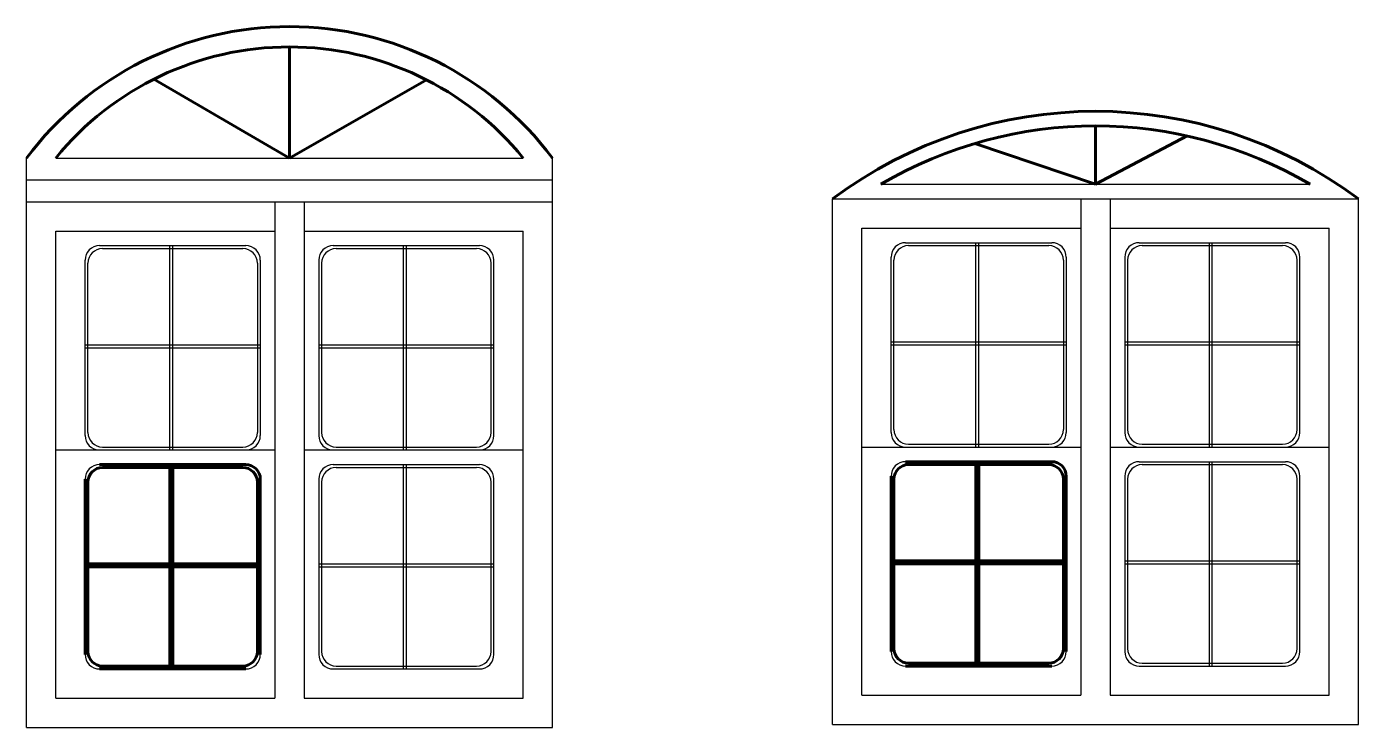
# Model space of a CAD drawing. Header units: inches. Extents: x 122.6 to 213.7, y 94.8 to 142.8.
import ezdxf

# ---------------------------------------------------------------- set-up
doc = ezdxf.new("R2010")
doc.units = ezdxf.units.IN
doc.header["$MEASUREMENT"] = 0

msp = doc.modelspace()

# ---------------------------------------------------------------- linework, layer by layer
at = {"lineweight": 60}
for p, q in [((140.556, 141.43), (140.556, 133.819)), ((140.556, 133.819), (131.257, 139.214)), ((140.556, 133.819), (149.943, 139.169)), ((195.747, 136.018), (195.747, 132.018)), ((195.747, 132.018), (202.026, 135.33)), ((195.747, 132.018), (187.476, 134.814)), ((127.556, 112.819), (137.556, 112.819)), ((127.756, 112.619), (137.356, 112.619)), ((132.356, 98.819), (132.356, 112.819)), ((132.556, 98.819), (132.556, 112.819)), ((182.747, 113.018), (192.747, 113.018)), ((182.947, 112.818), (192.547, 112.818)), ((187.547, 99.018), (187.547, 113.018)), ((187.747, 99.018), (187.747, 113.018)), ((126.556, 99.819), (126.556, 111.819)), ((126.756, 100.019), (126.756, 111.619)), ((138.356, 111.619), (138.356, 100.019)), ((138.556, 111.819), (138.556, 99.819)), ((181.747, 100.018), (181.747, 112.018)), ((181.947, 100.218), (181.947, 111.818)), ((193.547, 111.818), (193.547, 100.218)), ((193.747, 112.018), (193.747, 100.018)), ((126.556, 106.019), (138.556, 106.019)), ((126.556, 105.819), (138.556, 105.819)), ((181.747, 106.218), (193.747, 106.218)), ((181.747, 106.018), (193.747, 106.018)), ((127.556, 98.819), (137.556, 98.819)), ((127.756, 99.019), (137.356, 99.019)), ((182.747, 99.018), (192.747, 99.018)), ((182.947, 99.218), (192.547, 99.218))]:
    msp.add_line(p, q, dxfattribs=at)
for p, q in [((122.556, 94.819), (122.556, 133.819)), ((124.556, 133.819), (156.556, 133.819)), ((158.556, 94.819), (158.556, 133.819)), ((122.556, 132.319), (158.556, 132.319)), ((181.05, 132.018), (210.444, 132.018)), ((122.556, 130.819), (158.556, 130.819)), ((139.556, 130.819), (139.556, 96.819)), ((141.556, 130.819), (141.556, 96.819)), ((177.747, 131.018), (213.747, 131.018)), ((177.747, 95.018), (177.747, 131.018)), ((194.747, 131.018), (194.747, 97.018)), ((196.747, 131.018), (196.747, 97.018)), ((213.747, 95.018), (213.747, 131.018)), ((124.556, 128.819), (139.556, 128.819)), ((124.556, 96.819), (124.556, 128.819)), ((141.556, 128.819), (156.556, 128.819)), ((156.556, 96.819), (156.556, 128.819)), ((179.747, 129.018), (194.747, 129.018)), ((179.747, 97.018), (179.747, 129.018)), ((196.747, 129.018), (211.747, 129.018)), ((211.747, 97.018), (211.747, 129.018)), ((127.556, 127.819), (137.556, 127.819)), ((132.356, 113.819), (132.356, 127.819)), ((132.556, 113.819), (132.556, 127.819)), ((143.556, 127.819), (153.556, 127.819)), ((148.356, 113.819), (148.356, 127.819)), ((148.556, 113.819), (148.556, 127.819)), ((182.747, 128.018), (192.747, 128.018)), ((182.947, 127.818), (192.547, 127.818)), ((187.547, 114.018), (187.547, 128.018)), ((187.747, 114.018), (187.747, 128.018)), ((198.747, 128.018), (208.747, 128.018)), ((198.947, 127.818), (208.547, 127.818)), ((203.547, 114.018), (203.547, 128.018)), ((203.747, 114.018), (203.747, 128.018)), ((126.556, 114.819), (126.556, 126.819)), ((127.756, 127.619), (137.356, 127.619)), ((138.556, 126.819), (138.556, 114.819)), ((142.556, 126.819), (142.556, 114.819)), ((143.756, 127.619), (153.356, 127.619)), ((154.556, 114.819), (154.556, 126.819)), ((181.747, 115.018), (181.747, 127.018)), ((181.947, 115.218), (181.947, 126.818)), ((193.547, 126.818), (193.547, 115.218)), ((193.747, 127.018), (193.747, 115.018)), ((197.747, 127.018), (197.747, 115.018)), ((197.947, 126.818), (197.947, 115.218)), ((209.547, 115.218), (209.547, 126.818)), ((209.747, 115.018), (209.747, 127.018)), ((126.756, 115.019), (126.756, 126.619)), ((138.356, 126.619), (138.356, 115.019)), ((142.756, 126.619), (142.756, 115.019)), ((154.356, 115.019), (154.356, 126.619)), ((126.556, 121.019), (138.556, 121.019)), ((126.556, 120.819), (138.556, 120.819)), ((142.556, 121.019), (154.556, 121.019)), ((142.556, 120.819), (154.556, 120.819)), ((181.747, 121.218), (193.747, 121.218)), ((181.747, 121.018), (193.747, 121.018)), ((197.747, 121.218), (209.747, 121.218)), ((197.747, 121.018), (209.747, 121.018)), ((127.756, 114.019), (137.356, 114.019)), ((143.756, 114.019), (153.356, 114.019)), ((179.747, 114.018), (194.747, 114.018)), ((182.947, 114.218), (192.547, 114.218)), ((196.747, 114.018), (211.747, 114.018)), ((198.947, 114.218), (208.547, 114.218)), ((124.556, 113.819), (139.556, 113.819)), ((141.556, 113.819), (156.556, 113.819)), ((143.556, 112.819), (153.556, 112.819)), ((143.756, 112.619), (153.356, 112.619)), ((148.356, 98.819), (148.356, 112.819)), ((148.556, 98.819), (148.556, 112.819)), ((198.747, 113.018), (208.747, 113.018)), ((198.947, 112.818), (208.547, 112.818)), ((203.547, 99.018), (203.547, 113.018)), ((203.747, 99.018), (203.747, 113.018)), ((142.556, 111.819), (142.556, 99.819)), ((142.756, 111.619), (142.756, 100.019)), ((154.356, 100.019), (154.356, 111.619)), ((154.556, 99.819), (154.556, 111.819)), ((197.747, 112.018), (197.747, 100.018)), ((197.947, 111.818), (197.947, 100.218)), ((209.547, 100.218), (209.547, 111.818)), ((209.747, 100.018), (209.747, 112.018)), ((142.556, 106.019), (154.556, 106.019)), ((142.556, 105.819), (154.556, 105.819)), ((197.747, 106.218), (209.747, 106.218)), ((197.747, 106.018), (209.747, 106.018)), ((143.556, 98.819), (153.556, 98.819)), ((143.756, 99.019), (153.356, 99.019)), ((198.747, 99.018), (208.747, 99.018)), ((198.947, 99.218), (208.547, 99.218)), ((124.556, 96.819), (139.556, 96.819)), ((141.556, 96.819), (156.556, 96.819)), ((179.747, 97.018), (194.747, 97.018)), ((196.747, 97.018), (211.747, 97.018)), ((177.747, 95.018), (213.747, 95.018)), ((122.556, 94.819), (158.556, 94.819))]:
    msp.add_line(p, q)
for centre, radius, start, end in [((140.556, 120.319), 22.5, 36.8699, 143.1301), ((140.556, 120.806), 20.624, 39.12114, 140.87886), ((195.747, 107.018), 30, 53.1301, 126.8699), ((195.747, 107.018), 29, 59.54969, 120.45031), ((127.756, 111.619), 1, 90, 180), ((137.356, 111.619), 1, 360, 90), ((137.556, 111.819), 1, 360, 90), ((182.947, 111.818), 1, 90, 180), ((192.547, 111.818), 1, 360, 90), ((192.747, 112.018), 1, 360, 90), ((127.756, 100.019), 1, 180, 270), ((137.356, 100.019), 1, 270, 360), ((182.947, 100.218), 1, 180, 270), ((192.547, 100.218), 1, 270, 360)]:
    msp.add_arc(centre, radius, start, end, dxfattribs=at)
for centre, start, end in [((127.556, 126.819), 90, 180), ((137.556, 126.819), 0, 90), ((143.556, 126.819), 90, 180), ((153.556, 126.819), 360, 90), ((182.747, 127.018), 90, 180), ((182.947, 126.818), 90, 180), ((192.547, 126.818), 0, 90), ((192.747, 127.018), 0, 90), ((198.747, 127.018), 90, 180), ((198.947, 126.818), 90, 180), ((208.547, 126.818), 360, 90), ((208.747, 127.018), 360, 90), ((127.756, 126.619), 90, 180), ((137.356, 126.619), 0, 90), ((143.756, 126.619), 90, 180), ((153.356, 126.619), 360, 90), ((127.756, 115.019), 180, 270), ((137.356, 115.019), 270, 0), ((143.756, 115.019), 180, 270), ((153.356, 115.019), 270, 360), ((182.747, 115.018), 180, 270), ((182.947, 115.218), 180, 270), ((192.547, 115.218), 270, 0), ((192.747, 115.018), 270, 0), ((198.747, 115.018), 180, 270), ((198.947, 115.218), 180, 270), ((208.547, 115.218), 270, 360), ((208.747, 115.018), 270, 360), ((127.556, 114.819), 180, 270), ((137.556, 114.819), 270, 0), ((143.556, 114.819), 180, 270), ((153.556, 114.819), 270, 360), ((127.556, 111.819), 90, 180), ((143.556, 111.819), 90, 180), ((143.756, 111.619), 90, 180), ((153.356, 111.619), 0, 90), ((153.556, 111.819), 0, 90), ((182.747, 112.018), 90, 180), ((198.747, 112.018), 90, 180), ((198.947, 111.818), 90, 180), ((208.547, 111.818), 0, 90), ((208.747, 112.018), 0, 90), ((127.556, 99.819), 180, 270), ((137.556, 99.819), 270, 360), ((143.556, 99.819), 180, 270), ((143.756, 100.019), 180, 270), ((153.356, 100.019), 270, 0), ((153.556, 99.819), 270, 0), ((182.747, 100.018), 180, 270), ((192.747, 100.018), 270, 360), ((198.747, 100.018), 180, 270), ((198.947, 100.218), 180, 270), ((208.547, 100.218), 270, 0), ((208.747, 100.018), 270, 0)]:
    msp.add_arc(centre, 1, start, end)

doc.saveas('drawing.dxf')
